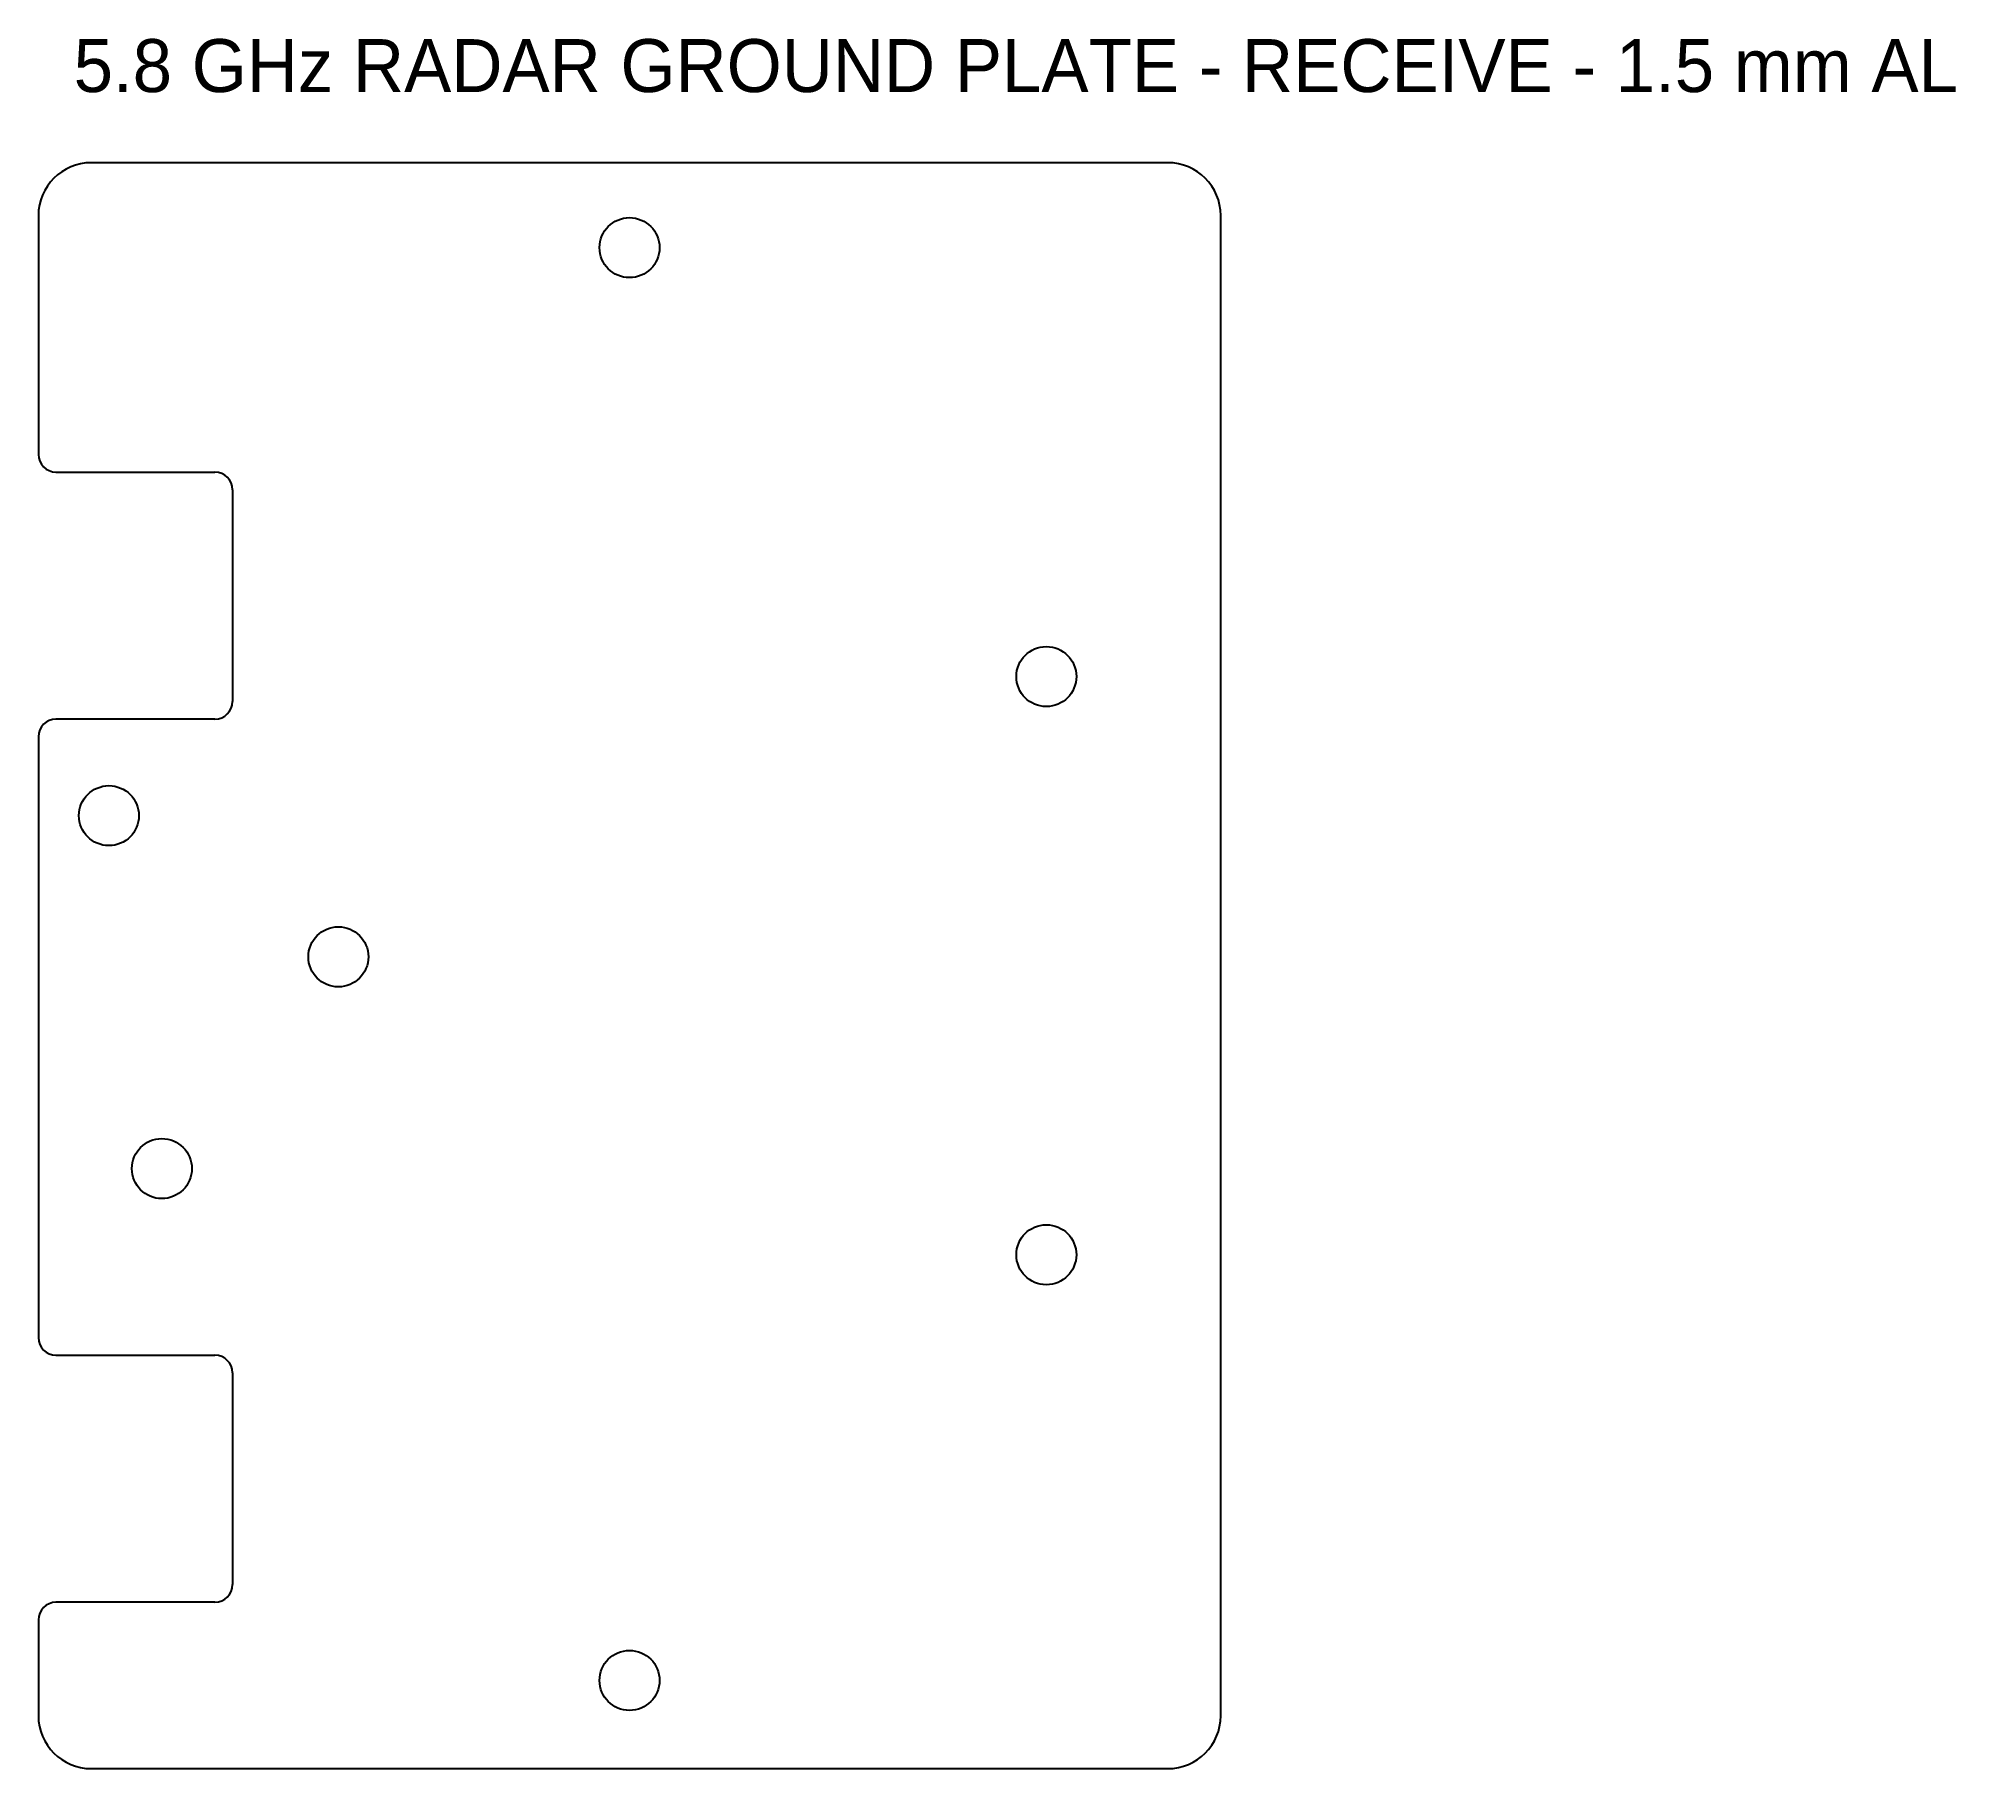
# Model space of a CAD drawing. Header units: metres. Extents: x 0 to 109, y 0 to 98.
import ezdxf

# ---------------------------------------------------------------- set-up
doc = ezdxf.new("R2010")
doc.units = ezdxf.units.M

msp = doc.modelspace()

# ---------------------------------------------------------------- linework, layer by layer
at = {"layer": 'CUT'}
for p, q in [((64, 91), (3, 91)), ((0, 88), (0, 74.4707)), ((67, 3), (67, 88)), ((1, 73.4707), (10, 73.4707)), ((11, 72.4707), (11, 60.4707)), ((10, 59.4707), (1, 59.4707)), ((0, 58.4707), (0, 24.4268)), ((1, 23.4268), (10, 23.4268)), ((11, 22.4268), (11, 10.4268)), ((10, 9.4268), (1, 9.4268)), ((0, 8.4268), (0, 3)), ((3, 0), (64, 0))]:
    msp.add_line(p, q, dxfattribs=at)
for centre in [(33.5, 86.1844), (57.1185, 61.88), (4, 54), (17, 46), (7, 34), (57.1185, 29.12), (33.5, 5)]:
    msp.add_circle(centre, 1.7, dxfattribs=at)
for centre, radius, start, end in [((3, 88), 3, 90, 180), ((64, 88), 3, 0, 90), ((1, 74.4707), 1, 180, -90), ((10, 72.4707), 1, 0, 90), ((10, 60.4707), 1, -90, 0), ((1, 58.4707), 1, 90, 180), ((1, 24.4268), 1, 180, -90), ((10, 22.4268), 1, 0, 90), ((10, 10.4268), 1, -90, 0), ((1, 8.4268), 1, 90, 180), ((3, 3), 3, 180, -90), ((64, 3), 3, -90, 0)]:
    msp.add_arc(centre, radius, start, end, dxfattribs=at)

# ---------------------------------------------------------------- texts
at = {"layer": 'NOTE'}
msp.add_text('5.8 GHz RADAR GROUND PLATE - RECEIVE - 1.5 mm AL', height=3, dxfattribs=at).set_placement((2, 95))

doc.saveas('drawing.dxf')
